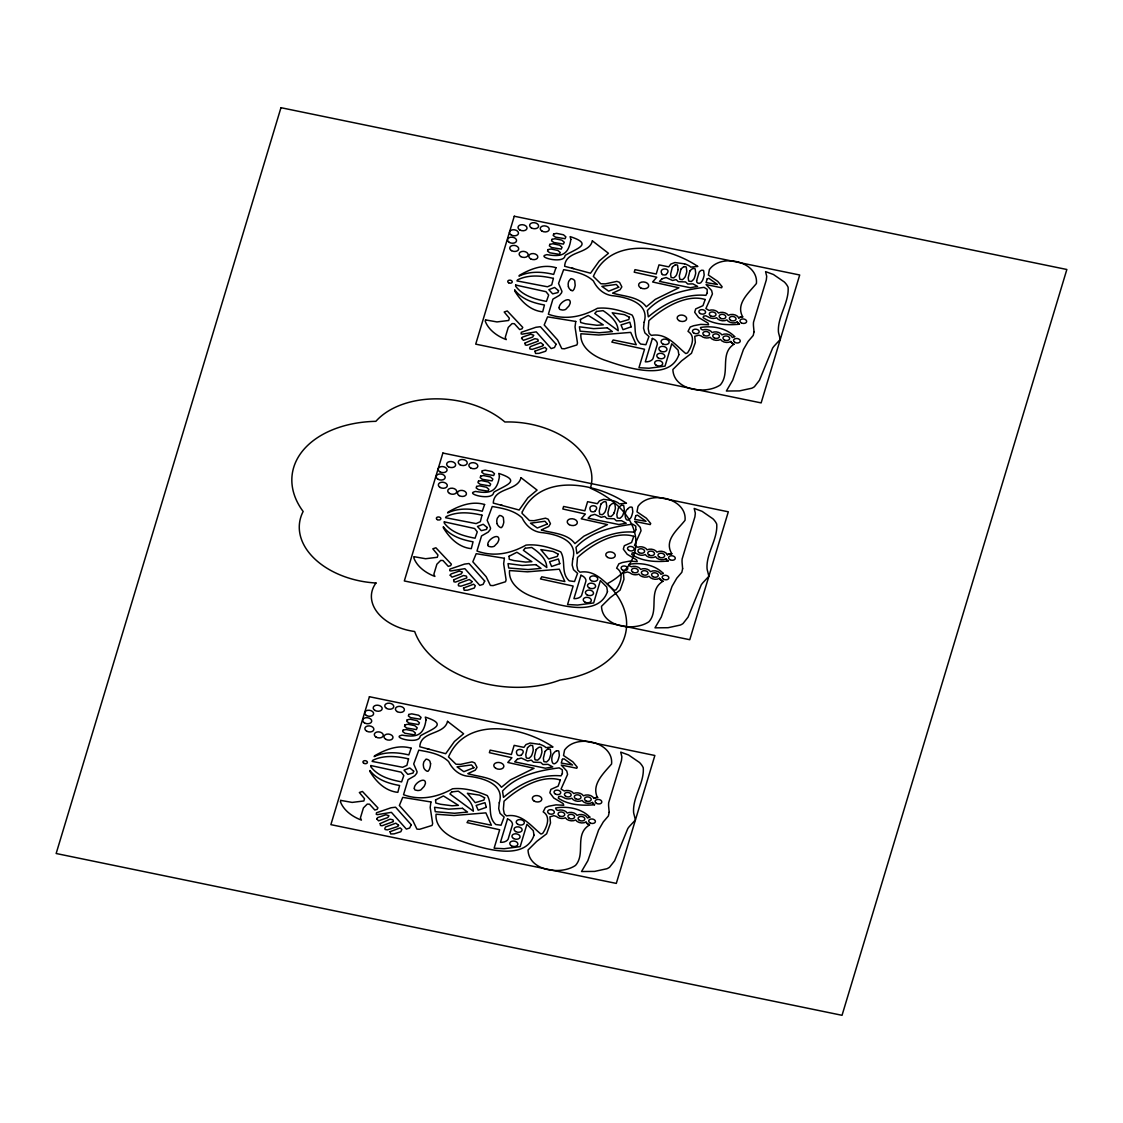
<?xml version="1.0" encoding="UTF-8"?>
<svg xmlns="http://www.w3.org/2000/svg" width="1123" height="1123" viewBox="0 0 1123 1123"><rect width="100%" height="100%" fill="white"/><g stroke="black" fill="none" stroke-linecap="round" stroke-linejoin="round"><path stroke-width="1.5" d="M678.095 269.576L677.59 265.365A2.4 1.6 7.5 0 0 677.029 264.916L675.428 264.888M527.459 747.693L525.775 754.586L526.21 757.772A3.495 2.316 7.5 0 0 526.617 758.081L528.947 758.376L530.758 756.72A6.064 4.029 7.5 0 1 531.081 756.27A3.341 2.218 7.5 0 0 531.432 755.877L531.965 754.698A66.046 43.937 7.5 0 0 533.257 750.08L532.751 745.869A2.4 1.6 7.5 0 0 532.19 745.419L530.589 745.391M600.917 504.016L599.233 510.909L599.668 514.095A3.495 2.316 7.5 0 0 600.075 514.39L602.405 514.699L604.216 513.043A6.064 4.029 7.5 0 1 604.525 512.593L604.581 512.551A3.341 2.218 7.5 0 0 604.89 512.2L605.409 511.021A66.046 43.937 7.5 0 0 606.715 506.389L606.195 502.178A2.4 1.6 7.5 0 0 605.648 501.728L604.048 501.7A14.052 9.349 7.5 0 0 601.058 504.073M672.312 267.204L670.613 274.096L671.049 277.283A3.495 2.316 7.5 0 0 671.456 277.578L673.786 277.886L675.597 276.23A6.064 4.029 7.5 0 1 675.92 275.781L675.976 275.739A3.341 2.218 7.5 0 0 676.271 275.388L676.804 274.209A66.046 43.937 7.5 0 0 678.095 269.576M536.162 749.49L534.464 756.383L534.913 759.569A3.495 2.316 7.5 0 0 535.32 759.864L537.65 760.173L539.447 758.516A6.064 4.029 7.5 0 1 539.77 758.067A3.341 2.218 7.5 0 0 540.121 757.674L540.654 756.495A66.046 43.937 7.5 0 0 541.946 751.863L541.44 747.651A2.4 1.6 7.5 0 0 540.879 747.202L539.293 747.174A14.052 9.349 7.5 0 0 536.289 749.546M609.621 505.799L607.922 512.692L608.371 515.878A3.495 2.316 7.5 0 0 608.764 516.187L611.109 516.482L612.905 514.825A6.064 4.029 7.5 0 1 613.228 514.376A3.341 2.218 7.5 0 0 613.579 513.997L614.113 512.804M681.001 268.987L679.303 275.879L679.752 279.066A3.495 2.316 7.5 0 0 680.159 279.374L682.489 279.669L684.3 278.013A6.064 4.029 7.5 0 1 684.609 277.563A3.341 2.218 7.5 0 0 684.96 277.17L685.493 275.991A66.046 43.937 7.5 0 0 686.785 271.373L686.279 267.162A2.4 1.6 7.5 0 0 685.718 266.713L684.132 266.684M545.062 751.315L543.378 758.207L543.813 761.408A3.495 2.316 7.5 0 0 544.22 761.703L546.55 761.998L548.361 760.341A6.064 4.029 7.5 0 1 548.67 759.892L548.726 759.864A3.341 2.218 7.5 0 0 549.035 759.513L549.568 758.32A66.046 43.937 7.5 0 0 550.86 753.701L550.34 749.49A2.4 1.6 7.5 0 0 549.793 749.041L548.192 749.013M618.52 507.638L616.836 514.531L617.271 517.717A3.495 2.316 7.5 0 0 617.678 518.012L620.008 518.321L621.819 516.664A6.064 4.029 7.5 0 1 622.128 516.215A3.341 2.218 7.5 0 0 622.493 515.822L623.012 514.643A66.046 43.937 7.5 0 0 624.318 510.01L623.798 505.813A2.4 1.6 7.5 0 0 623.251 505.364L621.651 505.322M689.901 270.825L688.217 277.718L688.652 280.904A3.495 2.316 7.5 0 0 689.059 281.199L691.389 281.508L693.2 279.852A6.064 4.029 7.5 0 1 693.509 279.402L693.565 279.36A3.341 2.218 7.5 0 0 693.874 279.009L694.407 277.83A66.046 43.937 7.5 0 0 695.699 273.198L695.193 269.001A2.4 1.6 7.5 0 0 694.632 268.551L693.158 268.467M627.673 508.958C623.363 511.807 624.907 524.694 630.298 518.405A6.064 4.029 7.5 0 1 630.607 517.956A3.341 2.218 7.5 0 0 630.972 517.577L631.505 516.383A66.046 43.937 7.5 0 0 632.796 511.765L632.291 507.554A2.4 1.6 7.5 0 0 631.73 507.105L630.129 507.077A8.661 5.755 7.5 0 0 627.757 508.986M663.005 581.251C647.409 590.614 659.468 609.971 648.982 621.707C634.355 631.744 602.195 627.238 601.493 606.322L610.182 597.689L620.093 590.108L623.967 579.286L623.377 573.151L627.392 571.972L629.891 572.8A6.331 4.211 7.5 0 0 638.875 574.092A6.331 4.211 7.5 0 0 649.122 576.267A6.331 4.211 7.5 0 0 659.468 578.289A6.303 4.197 7.5 0 0 662.556 581.068L663.005 581.251M589.561 824.928C573.951 834.305 586.009 853.648 575.523 865.398C560.896 875.421 528.736 870.929 528.035 849.999L536.724 841.38L546.634 833.799L550.509 822.977L549.919 816.842L553.934 815.663L556.432 816.477A6.331 4.211 7.5 0 0 565.431 817.783A6.331 4.211 7.5 0 0 575.664 819.944A6.331 4.211 7.5 0 0 586.009 821.966L586.36 822.626A6.373 4.239 7.5 0 0 589.547 824.942A6.303 4.197 7.5 0 1 586.164 822.303M594.909 511.091C601.76 504.901 585.855 503.048 590.923 511.372A3.299 2.19 7.5 0 0 594.979 511.33M666.192 274.377C673.267 267.597 656.899 266.642 662.317 274.559M521.353 754.881C528.554 748.185 512.242 747.034 517.478 755.063A3.299 2.19 7.5 0 0 521.521 755.021M594.278 798.214L593.913 798.425A6.331 4.211 7.5 0 0 583.455 795.828A6.331 4.211 7.5 0 0 573.628 793.526A6.331 4.211 7.5 0 0 564.251 790.943L561.037 789.076L567.592 774.393L566.778 771.024L561.261 765.072L576.759 768.258L577.264 767.191L572.898 761.857L563.521 755.526L564.546 750.122C576.267 733.235 613.79 742.05 611.572 764.019C602.686 774.196 591.554 784.738 597.366 797.428A6.289 4.183 7.5 0 0 594.657 798.032L594.278 798.214A6.373 4.239 7.5 0 1 597.871 797.428M556.671 750.754L558.271 750.796A2.4 1.6 7.5 0 1 558.833 751.231L559.352 755.442A66.046 43.937 7.5 0 1 558.033 760.074L557.513 761.254A3.341 2.218 7.5 0 1 557.219 761.605L557.176 761.647A6.064 4.029 7.5 0 0 556.854 762.096C551.126 768.357 550.256 755.484 554.215 752.635A8.661 5.755 7.5 0 1 556.629 750.711M739.425 324.224C727.339 325.361 713.316 324.701 703.138 317.627L703.602 316.125L705.834 315.788L708.431 317.023A6.331 4.211 7.5 0 0 716.671 317.739A6.331 4.211 7.5 0 0 726.918 319.901A6.331 4.211 7.5 0 0 737.264 321.922A6.261 4.169 7.5 0 0 739.411 324.224A6.401 4.253 7.5 0 1 737.25 321.922M668.031 561.037C655.958 562.174 641.935 561.514 631.758 554.439L632.207 552.937L634.453 552.6L637.036 553.85A6.331 4.211 7.5 0 0 645.29 554.551A6.331 4.211 7.5 0 0 655.537 556.713A6.331 4.211 7.5 0 0 665.869 558.735A6.261 4.169 7.5 0 0 668.031 561.037A6.401 4.253 7.5 0 1 665.869 558.735M594.586 804.728C582.5 805.865 568.477 805.191 558.299 798.13L558.763 796.614L560.995 796.277L563.592 797.527A6.331 4.211 7.5 0 0 571.832 798.228A6.331 4.211 7.5 0 0 582.079 800.404A6.331 4.211 7.5 0 0 592.425 802.426A6.261 4.169 7.5 0 0 594.572 804.728A6.401 4.253 7.5 0 1 592.411 802.426M742.71 316.925L742.205 316.939A6.289 4.183 7.5 0 0 738.752 317.921A6.331 4.211 7.5 0 0 728.294 315.324A6.331 4.211 7.5 0 0 718.467 313.022A6.331 4.211 7.5 0 0 709.09 310.439L705.876 308.572L712.431 293.903L711.617 290.52L706.1 284.582L721.598 287.769L722.103 286.688L717.737 281.368L708.36 275.023L709.385 269.618C721.106 252.745 758.629 261.561 756.411 283.515C748.311 293.356 735.579 303.926 742.71 316.925A6.401 4.253 7.5 0 0 738.78 317.865M571.916 268.13L573.727 268.551M500.535 504.943L502.346 505.364M427.077 748.62L428.888 749.041M684.483 263.849L674.937 262.529L670.81 264.087L668.746 266.867L658.99 264.86L656.225 274.012L634.986 269.646L634.214 272.187L656.787 277.227L652.603 281.985L678.91 287.797L655.299 299.364L646.301 306.804C638.734 296.458 623.911 296.528 612.653 293.145L620.107 289.678L621.861 286.87L619.559 282.392L616.892 281.368L605.381 283.88L600.847 283.754L593.351 276.426C611.319 234.96 667.876 246.176 697.832 266.446L690.715 267.106L689.803 266.249A14.023 9.335 7.5 0 0 688.217 265.323L687.739 265.084A13.813 9.181 7.5 0 0 684.511 263.779M539.644 744.338L530.098 743.033L525.971 744.577L523.908 747.371L514.152 745.363L511.386 754.516L490.147 750.136L489.375 752.677L511.948 757.73L507.764 762.475L534.071 768.286L510.46 779.867L501.462 787.293C493.895 776.948 479.072 777.018 467.814 773.635L475.254 770.167L477.022 767.374L474.72 762.882L472.053 761.871L460.542 764.37L456.008 764.244L448.512 756.916C466.48 715.449 523.037 726.665 552.993 746.949L545.876 747.609L544.964 746.753A14.023 9.335 7.5 0 0 543.378 745.826L542.9 745.588A13.813 9.181 7.5 0 0 539.672 744.268M733.937 344.256C719.352 353.52 730.596 372.948 720.362 384.894C705.735 394.931 673.575 390.425 672.874 369.509L681.577 360.876L691.473 353.296L695.348 342.473L694.758 336.339L698.773 335.159L701.271 335.988A6.331 4.211 7.5 0 0 710.269 337.279A6.331 4.211 7.5 0 0 720.517 339.455A6.331 4.211 7.5 0 0 730.848 341.476A6.303 4.197 7.5 0 0 733.937 344.256L733.501 344.059A6.373 4.239 7.5 0 1 730.848 341.476M662.556 581.068L662.121 580.872A6.373 4.239 7.5 0 1 659.454 578.289M571.074 290.253L571.902 290.689A1.614 1.081 7.5 0 0 572.8 290.759L574.064 289.187A46.562 30.981 7.5 0 0 575.187 285.326L574.723 280.75A5.39 3.594 7.5 0 0 572.73 279.08L571.41 278.686A1.418 0.955 7.5 0 0 570.765 278.743L568.757 281.283A25.113 16.705 7.5 0 0 568.14 284.316L568.378 286.772M671.821 553.765C663.623 540.261 677.492 529.944 685.03 520.328C687.248 498.373 649.726 489.558 638.004 506.445L636.98 511.835L646.357 518.18L650.708 523.5L650.217 524.581L634.706 521.395L640.236 527.333L641.051 530.716L634.495 545.385L637.71 547.252A6.331 4.211 7.5 0 1 647.087 549.835A6.331 4.211 7.5 0 1 656.913 552.137A6.331 4.211 7.5 0 1 667.371 554.748A6.373 4.239 7.5 0 1 671.821 553.751A6.289 4.183 7.5 0 0 667.371 554.734M496.998 523.585L496.745 521.128A25.113 16.705 7.5 0 1 497.377 518.096L499.384 515.555A1.418 0.955 7.5 0 1 500.016 515.499L501.349 515.892A5.39 3.594 7.5 0 1 503.357 517.563L503.806 522.139A46.562 30.981 7.5 0 1 502.669 525.999L501.574 527.543A1.614 1.081 7.5 0 1 500.507 527.529L499.693 527.066A8.689 5.783 7.5 0 1 497.082 523.585M618.647 507.694A14.052 9.349 7.5 0 1 621.566 505.252M609.747 505.855A14.052 9.349 7.5 0 1 612.653 503.427L614.337 503.525A2.4 1.6 7.5 0 1 614.899 503.974L615.418 508.186A66.046 43.937 7.5 0 1 614.099 512.804M690.041 270.882A14.052 9.349 7.5 0 1 692.947 268.439M666.374 274.517A3.299 2.19 7.5 0 1 662.359 274.517M571.046 290.281A8.689 5.783 7.5 0 1 568.463 286.772M672.438 267.26A14.052 9.349 7.5 0 1 675.344 264.817M681.128 269.043A14.052 9.349 7.5 0 1 684.047 266.614M545.202 751.371A14.052 9.349 7.5 0 1 548.108 748.943M527.599 747.75A14.052 9.349 7.5 0 1 530.505 745.321M414.317 788.346L414.626 789.525A2.007 1.334 7.5 0 0 415.271 790.045L417.574 790.522A6.612 4.394 7.5 0 0 418.458 790.494A5.685 3.776 7.5 0 0 420.872 789.89L424.059 786.521A37.213 24.762 7.5 0 0 425.449 783.307C425.799 776.007 413.769 783.25 414.317 788.346M487.775 544.655L488.084 545.834A2.007 1.334 7.5 0 0 488.73 546.368L491.018 546.845A6.612 4.394 7.5 0 0 491.916 546.817A5.685 3.776 7.5 0 0 494.317 546.199L497.517 542.844A37.213 24.762 7.5 0 0 498.907 539.616C499.202 532.344 487.256 539.545 487.775 544.655M559.156 307.842L559.465 309.022A2.007 1.334 7.5 0 0 560.11 309.541L562.412 310.032A6.612 4.394 7.5 0 0 563.297 310.004A5.685 3.776 7.5 0 0 565.711 309.387L568.898 306.032A37.213 24.762 7.5 0 0 570.287 302.803C570.652 295.517 558.594 302.747 559.156 307.842M696.611 280.722C696.078 283.866 700.822 284.217 701.678 281.592A6.064 4.029 7.5 0 1 702.001 281.143A3.341 2.218 7.5 0 0 702.352 280.764L702.886 279.571A66.046 43.937 7.5 0 0 704.177 274.953L703.672 270.741A2.4 1.6 7.5 0 0 703.11 270.292L701.51 270.264A8.661 5.755 7.5 0 0 699.152 272.173L696.611 280.722M430.572 763.724L430.348 765.83A46.562 30.981 7.5 0 1 429.211 769.676L428.045 771.248A1.614 1.081 7.5 0 1 427.063 771.206L426.235 770.757A8.689 5.783 7.5 0 1 423.624 767.262L423.301 764.805A25.113 16.705 7.5 0 1 423.918 761.773L425.926 759.246A1.418 0.955 7.5 0 1 426.572 759.176L427.891 759.583A5.39 3.594 7.5 0 1 429.898 761.254L430.572 763.724M609.185 812.322L608.385 815.972L603.332 821.854L598.587 830.009L587.848 860.723L581.517 871.532L594.6 871.406L606.855 868.753A16.915 11.244 7.5 0 0 609.592 867.195L614.618 860.78L627.799 828.563A41.046 27.303 7.5 0 1 629.498 826.331L635.393 819.987L634.298 815.382A33.929 22.572 7.5 0 1 633.583 812.238C632.642 796.867 644.462 782.801 643.254 767.767A24.79 16.494 7.5 0 0 639.464 762.461L628.585 754.993L620.71 752.101L621.875 756.832L621.454 760.524L608.694 802.622A47.489 31.584 7.5 0 0 608.638 806.398L609.185 812.322M682.63 568.645L681.843 572.281L676.79 578.177L672.045 586.332L661.293 617.032L654.976 627.841L668.045 627.715L680.313 625.062A16.915 11.244 7.5 0 0 683.051 623.518L688.076 617.103L701.243 584.872A41.046 27.303 7.5 0 1 702.956 582.655L708.852 576.31L707.757 571.691A33.929 22.572 7.5 0 1 707.041 568.561C706.086 553.19 717.92 539.124 716.713 524.076A24.79 16.494 7.5 0 0 712.908 518.784L702.029 511.302L694.168 508.424L695.334 513.141L694.912 516.833L682.152 558.945A47.489 31.584 7.5 0 0 682.096 562.707L682.63 568.645M754.024 331.832L753.224 335.468L748.171 341.364L743.426 349.52L732.687 380.22L726.356 391.029L739.439 390.902L751.694 388.249A16.915 11.244 7.5 0 0 754.431 386.705L759.457 380.29L772.638 348.06A41.046 27.303 7.5 0 1 774.337 345.842L780.232 339.483L779.137 334.879A33.929 22.572 7.5 0 1 778.421 331.748C777.481 316.377 789.301 302.312 788.093 287.263A24.79 16.494 7.5 0 0 784.303 281.971L773.424 274.489L765.549 271.612L766.714 276.328L766.293 280.02L753.533 322.119A47.489 31.584 7.5 0 0 753.477 325.895L754.024 331.832M370.857 765.549L370.801 766.742C378.254 776.512 390.144 779.685 401.599 781.903L403.817 775.544L401.178 772.189L370.857 765.549M444.315 521.858L444.259 523.051C451.699 532.821 463.602 536.008 475.057 538.212L477.275 531.853L474.636 528.512L444.315 521.858M515.696 285.045L515.639 286.239C523.093 296.009 534.983 299.195 546.438 301.399L548.67 295.04L546.017 291.699L515.696 285.045M411.243 824.759L409.642 828.03L406.344 829.069L391.408 812.35L377.328 814.652L376.275 814.357L376.472 812.785L391.057 807.774L395.577 807.212L411.243 824.759M484.701 581.068L483.101 584.353L479.788 585.392L464.866 568.659L450.786 570.961L449.719 570.666L449.93 569.108L464.515 564.097L469.035 563.521L484.701 581.068M556.082 344.256L554.481 347.54L551.182 348.579L536.247 331.847L522.167 334.149L521.114 333.854L521.311 332.296L535.896 327.284L540.416 326.709L556.082 344.256M560.335 780.008L558.131 786.17L550.874 789.385L549.849 792.782L553.765 797.99L563.086 803.521L563.774 805.261L555.969 804.854L548.852 806.202L545.413 807.493L543.181 811.873C551.168 816.688 546.747 827.483 542.676 833.406L540.935 834.052C530.856 825.84 521.788 813.206 506.501 815.874L504.311 813.838L503.385 809.206L504.03 801.176C517.942 788.528 541.721 774.07 560.335 780.008M633.793 536.331L631.589 542.493L624.332 545.708L623.307 549.105L627.224 554.313L636.53 559.83L637.232 561.584L629.427 561.177L622.31 562.525L618.871 563.816L616.639 568.182C624.613 572.997 620.205 583.792 616.134 589.715L614.393 590.375C604.314 582.163 595.232 569.529 579.959 572.197L577.769 570.161L576.843 565.529L577.489 557.499C591.4 544.837 615.179 530.393 633.793 536.331M705.174 299.518L702.97 305.681L695.713 308.895L694.688 312.278L698.604 317.5L707.925 323.017L708.613 324.772L700.808 324.365L693.691 325.712L690.252 327.004L688.02 331.369C696.007 336.184 691.586 346.979 687.515 352.903L685.774 353.563C675.695 345.351 666.627 332.717 651.34 335.384L649.15 333.349L648.224 328.716L648.869 320.687C662.781 308.025 686.56 293.58 705.174 299.518M499.272 802.805L498.71 808.7L500.044 813.389L504.129 817.025L501.055 825.208L495.776 824.521C487.087 816.618 492.702 804.63 487.312 795.603C476.868 791.111 464.206 787.56 452.583 788.781C437.31 797.344 420.325 800.839 403.536 794.719L408.084 779.629L414.724 775.782L416.675 773.382L417.124 771.866L413.713 763.949L418.795 750.164C429.267 752.017 440.595 753.912 448.596 761.52C452.218 768.988 458.633 774.912 467.056 776.133C481.29 777.481 505.35 783.321 499.272 802.805M572.73 559.128L572.169 565.023L573.502 569.698L577.587 573.348L574.513 581.532L569.221 580.844C560.545 572.941 566.146 560.953 560.77 551.912C550.326 547.42 537.664 543.869 526.027 545.104C510.768 553.667 493.783 557.162 476.98 551.028L481.542 535.938L488.182 532.105L490.133 529.691L490.583 528.189L487.171 520.272L492.239 506.487C502.725 508.326 514.053 510.235 522.055 517.829C525.676 525.297 532.091 531.221 540.514 532.456C554.748 533.804 578.794 539.63 572.73 559.128M644.111 322.315L643.549 328.211L644.883 332.885L648.968 336.535L645.893 344.719L640.615 344.031C631.926 336.128 637.541 324.126 632.165 315.1C621.707 310.608 609.045 307.056 597.422 308.292C582.149 316.854 565.164 320.35 548.375 314.215L552.923 299.125L559.563 295.279L561.514 292.878L561.963 291.376L558.552 283.459L563.634 269.674C574.106 271.513 585.434 273.422 593.435 281.017C597.057 288.485 603.472 294.408 611.895 295.644C626.129 296.991 650.189 302.817 644.111 322.315M380.192 823.58L380.458 825.433L382.031 825.77L393.317 821.643L393.317 820.829L392.924 819.79L390.06 819.186L380.192 823.58M453.65 579.889L453.903 581.756L455.489 582.079L466.775 577.966L466.761 577.152L466.382 576.099L463.504 575.509L453.65 579.889M525.031 343.077L525.297 344.943L526.869 345.266L538.156 341.153L538.156 340.325L537.763 339.286L534.899 338.697L525.031 343.077M369.958 770.575L369.86 771.417C376.065 781.678 385.287 791.083 397.837 792.347L399.606 785.496C388.46 783.489 377.174 779.895 369.958 770.575M443.403 526.884L443.318 527.74C449.523 538.001 458.731 547.392 471.295 548.656L473.064 541.805C461.918 539.812 450.632 536.218 443.403 526.884M514.797 290.071L514.699 290.927C520.904 301.189 530.126 310.58 542.69 311.843L544.444 304.993C533.299 302.999 522.013 299.406 514.797 290.071M534.015 835.203C524.581 863.025 479.423 847.402 460.921 841.001C449.032 837.211 434.769 827.735 436.061 814.231L453.973 815.523L485.866 812.87L491.397 825.223L468.333 820.478L467.014 822.612L499.693 829.743L494.12 848.202L504.157 848.735L520.188 846.616L526.926 824.268L533.257 830.641L534.015 835.203M607.473 591.526C598.04 619.335 552.881 603.711 534.38 597.31C522.49 593.534 508.228 584.044 509.519 570.554L527.431 571.832L559.324 569.193L564.855 581.546L541.791 576.801L540.472 578.935L573.137 586.052L567.578 604.525L577.601 605.058L593.646 602.939L600.384 580.577L606.715 586.964L607.473 591.526M678.854 354.714C669.42 382.522 624.262 366.898 605.76 360.497C593.87 356.721 579.608 347.232 580.9 333.742L598.812 335.019L630.705 332.38L636.236 344.733L613.172 339.988L611.853 342.122L644.532 349.239L638.959 367.712L648.996 368.246L665.027 366.126L671.765 343.764L678.095 350.151L678.854 354.714M390.06 831.708L390.734 833.968L394.117 833.856L400.827 831.722L401.852 829.434L400.181 827.89L390.06 831.708M463.518 588.031L464.192 590.277L467.575 590.179L474.271 588.045L475.31 585.757L473.639 584.213L463.518 588.031M534.899 351.218L535.573 353.464L538.956 353.366L545.666 351.232L546.69 348.944L545.02 347.4L534.899 351.218M425.996 719.927C423.68 736.435 415.454 737.39 402.006 735.116A11.16 7.426 7.5 0 0 400.841 735.481C392.166 737.741 419.132 744.788 420.184 736.267A7.847 5.222 7.5 0 1 420.886 735.523C433.197 728.406 448.203 724.546 425.28 717.092L425.996 719.927M499.454 476.236C497.138 492.758 488.912 493.699 475.464 491.439A11.16 7.426 7.5 0 0 474.299 491.804C465.624 494.064 492.59 501.097 493.643 492.59A7.847 5.222 7.5 0 1 494.345 491.846C506.655 484.729 521.648 480.855 498.738 473.415L499.454 476.236M570.835 239.424C568.519 255.946 560.293 256.886 546.845 254.626A11.16 7.426 7.5 0 0 545.68 254.991C537.005 257.251 563.971 264.284 565.023 255.777A7.847 5.222 7.5 0 1 565.725 255.033C578.036 247.916 593.042 244.042 570.119 236.602L570.835 239.424M430.923 801.962L430.193 807.423L432.65 823.552L432.074 825.433L419.637 829.293L416.942 829.139L412.745 820.422L399.367 805.486L402.736 797.358L430.923 801.962M504.381 558.271L503.651 563.732L506.094 579.875L505.532 581.756L493.095 585.602L490.386 585.448L486.189 576.731L472.825 561.795L476.194 553.681L504.381 558.271M575.762 321.459L575.032 326.919L577.489 343.062L576.913 344.943L564.476 348.79L561.781 348.635L557.584 339.918L544.206 324.982L547.575 316.854L575.762 321.459M398.553 825.251L397.935 826.43L387.449 829.869L385.133 829.518L384.796 828.535L385.568 826.977L395.858 823.187L398.553 825.251M472.011 581.574L471.393 582.739L460.893 586.192L458.591 585.827L458.254 584.844L459.012 583.3L469.316 579.51L472.011 581.574M543.392 344.761L542.774 345.926L532.288 349.379L529.972 349.014L529.635 348.032L530.407 346.6L540.696 342.697L543.392 344.761M340.704 800.39L340.423 801.766C343.764 810.595 352.734 816.87 361.424 820.113L360.413 817.895L363.417 807.914L367.221 804.11L369.523 804.194L374.829 810.048L377.174 809.332L377.918 807.872L362.434 791.462L359.346 792.501L364.526 798.706L363.838 800.966L352.131 802.412L340.704 800.39M414.162 556.713L413.882 558.075C417.223 566.918 426.193 573.193 434.882 576.422L433.871 574.218L436.875 564.223L440.679 560.419L442.981 560.517L448.274 566.357L450.632 565.641L451.376 564.195L435.892 547.785L432.804 548.81L437.97 555.029L437.296 557.289L425.589 558.735L414.162 556.713M485.543 319.901L485.262 321.262C488.603 330.106 497.573 336.381 506.262 339.609L505.252 337.405L508.256 327.411L512.06 323.606L514.362 323.705L519.668 329.544L522.013 328.828L522.756 327.383L507.273 310.973L504.185 311.997L509.365 318.216L508.677 320.476L496.97 321.922L485.543 319.901M408.547 758.881L406.891 765.353L402.652 767.29L372.106 761.394L372.738 760.327C384.108 754.824 396.644 756.172 408.547 758.881M481.992 515.19L480.349 521.676L476.11 523.599L445.564 517.717L446.196 516.636C457.566 511.147 470.102 512.481 481.992 515.19M553.386 278.378L551.73 284.863L547.491 286.786L516.945 280.904L517.577 279.824C528.947 274.335 541.483 275.668 553.386 278.378M522.363 511.751L521.956 513.239L529.466 520.567L534.001 520.693L545.511 518.18L548.164 519.205L550.481 523.683L548.712 526.49L541.272 529.958C552.53 533.341 567.354 533.271 574.92 543.616L583.904 536.176L607.515 524.609L581.223 518.798L585.392 514.039L562.834 509L563.592 506.459L584.844 510.825L587.596 501.672L597.366 503.68L599.415 500.9L603.542 499.342L613.102 500.661A13.813 9.181 7.5 0 1 616.359 501.897L616.836 502.135A14.023 9.335 7.5 0 1 618.422 503.062L619.32 503.918L626.452 503.258C596.678 483.241 541.819 471.997 522.363 511.751M447.53 721.345C444.385 735.13 420.507 730.75 419.805 746.767L445.691 753.701L454.436 741.475L463.617 733.768L447.53 721.345M520.974 477.654C517.829 491.439 493.966 487.073 493.264 503.09L519.149 510.024L527.894 497.784L537.075 490.091L520.974 477.654M592.368 240.841C589.224 254.626 565.346 250.261 564.658 266.277L590.53 273.212L599.275 260.971L608.455 253.279L592.368 240.841M280.961 107.696L56.15 853.508L842.039 1015.304L1066.85 269.492L280.961 107.696M369.425 696.723L330.878 824.647L616.302 883.408L654.863 755.484L369.425 696.723M442.883 453.046L404.322 580.956L689.761 639.717L728.308 511.807L442.883 453.046M514.264 216.234L475.717 344.143L761.141 402.904L799.702 274.995L514.264 216.234M403.171 730.104L402.722 731.62L404.968 733.277L414.555 734.849L415.412 733.024L412.997 730.933L406.105 729.515L403.171 730.104M476.629 486.427L476.18 487.929L478.426 489.6L488.014 491.172L488.87 489.347L486.441 487.242L479.563 485.824L476.629 486.427M548.01 249.615L547.561 251.117L549.807 252.787L559.394 254.359L560.251 252.535L557.836 250.429L550.944 249.011L548.01 249.615M404.996 724.854L404.533 726.356L406.779 728.027L416.366 729.599L417.223 727.774L414.808 725.669L407.916 724.251L404.996 724.854M478.454 481.163L477.991 482.679L480.237 484.336L489.825 485.908L490.681 484.083L488.266 481.992L481.374 480.574L478.454 481.163M549.835 244.351L549.372 245.867L551.618 247.523L561.205 249.095L562.062 247.271L559.647 245.179L552.755 243.761L549.835 244.351M376.738 818.849L378.577 820.843L387.814 817.572L388.951 815.761L385.905 814.736L377.581 817.642L376.738 818.849M450.197 575.173L452.036 577.152L461.272 573.881L462.395 572.07L459.363 571.046L451.039 573.965L450.197 575.173M521.577 338.36L523.416 340.339L532.653 337.068L533.79 335.258L530.758 334.233L522.42 337.153L521.577 338.36M407.2 719.829L406.751 721.331L408.983 723.001L418.57 724.574L419.426 722.749L417.012 720.643L410.134 719.225L407.2 719.829M408.828 714.453L408.365 715.969L410.611 717.625L420.199 719.197L421.055 717.372L418.64 715.267L411.748 713.849L408.828 714.453M480.658 476.138L480.209 477.654L482.441 479.324L492.028 480.897L492.885 479.058L490.47 476.966L483.578 475.548L480.658 476.138M482.272 470.776L481.823 472.278L484.069 473.948L493.657 475.52L494.513 473.695L492.085 471.59L485.206 470.172L482.272 470.776M552.039 239.325L551.59 240.841L553.836 242.498L563.423 244.084L564.265 242.245L561.851 240.154L554.973 238.736L552.039 239.325M553.667 233.963L553.204 235.465L555.45 237.135L565.037 238.708L565.894 236.883L563.479 234.777L556.587 233.359L553.667 233.963M413.685 771.164L413.11 773.045L407.831 774.365L404.013 770.167L409.769 767.95L413.685 771.164M487.143 527.473L486.568 529.368L481.29 530.674L477.472 526.49L483.227 524.273L487.143 527.473M558.524 290.66L557.949 292.556L552.67 293.861L548.852 289.678L554.608 287.446L558.524 290.66M435.542 799.969L435.836 803.029L440.525 804.265L452.12 805.781L458.423 805.345L443.445 795.94L435.542 799.969M509 556.292L509.295 559.338L513.983 560.574L525.564 562.09L531.881 561.668L516.903 552.263L509 556.292M580.38 319.479L580.675 322.526L585.364 323.761L596.959 325.277L603.262 324.856L588.284 315.451L580.38 319.479M484.617 797.779L483.943 800.053L475.226 802.664L467.379 793.273L479.619 795.154L484.617 797.779M558.075 554.102L557.401 556.362L548.684 558.987L540.837 549.596L553.077 551.477L558.075 554.102M629.456 317.29L628.782 319.55L620.064 322.161L612.217 312.784L624.458 314.651L629.456 317.29M507.526 818.92L500.465 842.32A8.422 5.601 7.5 0 0 508.115 839.218L512.509 824.633A8.422 5.601 7.5 0 0 507.526 818.92M580.97 575.243L573.923 598.643A8.422 5.601 7.5 0 0 581.56 595.541L585.967 580.942A8.422 5.601 7.5 0 0 580.97 575.243M652.365 338.43L645.304 361.831A8.422 5.601 7.5 0 0 652.954 358.728L657.348 344.129A8.422 5.601 7.5 0 0 652.365 338.43M562.384 759.288L561.247 763.064L572.562 765.002L564.055 758.839L562.384 759.288M635.843 515.611L634.706 519.388L646.02 521.311L637.499 515.148L635.843 515.611M707.223 278.799L706.086 282.575L717.4 284.498L708.894 278.336L707.223 278.799M555.997 267.695L553.653 274.433C542.142 271.668 530 270.924 518.994 276.118L519.402 275.332C530.379 269.015 543.223 263.877 555.997 267.695M484.603 504.508L482.272 511.246C470.762 508.48 458.605 507.736 447.614 512.93L448.021 512.144C458.998 505.827 471.842 500.69 484.603 504.508M411.144 748.199L408.814 754.923C397.303 752.171 385.161 751.413 374.156 756.607L374.563 755.821C385.54 749.504 398.384 744.367 411.144 748.199M707.209 293.019L705.89 295.349C684.539 293.468 664.184 303.294 648.308 316.883L647.367 310.538C661.924 294.773 683.626 290.057 704.037 287.362L707.167 289.313L707.209 293.019M635.829 529.831L634.509 532.176C613.158 530.281 592.804 540.107 576.927 553.695L575.987 547.35C590.53 531.586 612.246 526.869 632.656 524.174L635.786 526.125L635.829 529.831M562.37 773.522L561.051 775.853C539.7 773.958 519.345 783.784 503.469 797.372L502.528 791.041C517.085 775.263 538.787 770.546 559.198 767.851L562.328 769.802L562.37 773.522M596.58 311.436L594.755 313.457L618.183 330.724C617.931 321.782 610 315.268 603.107 310.664L596.58 311.436M525.185 548.249L523.374 550.27L546.803 567.536C546.536 558.594 538.619 552.081 531.726 547.477L525.185 548.249M451.741 791.926L449.916 793.947L473.344 811.213C473.092 802.271 465.161 795.758 458.268 791.154L451.741 791.926M662.121 278.729L659.496 281.396L690.21 287.713L697.608 286.435L692.891 283.866L687.809 284.021L685.549 281.943L678.306 281.662L676.116 279.627L672.565 280.483L666.136 277.549L662.121 278.729M590.74 515.541L588.101 518.208L618.829 524.525L626.227 523.248L621.51 520.679L616.429 520.833L614.155 518.756L606.925 518.475L604.736 516.44L601.184 517.296L594.755 514.362L590.74 515.541M517.282 759.232L514.657 761.885L545.371 768.216L552.769 766.939L548.052 764.356L542.971 764.51L540.71 762.447L533.467 762.152L531.277 760.117L527.726 760.973L521.297 758.053L517.282 759.232M618.703 287.221L608.68 291.18L601.886 286.365L616.345 284.442L618.703 287.221M547.322 524.034L537.299 528.007L530.505 523.178L544.964 521.254L547.322 524.034M473.864 767.725L463.841 771.683L457.047 766.869L471.506 764.931L473.864 767.725M631.154 326.849L623.012 329.671L620.977 324.926L629.821 322.175L631.154 326.849M559.773 563.662L551.618 566.483L549.596 561.739L558.44 558.987L559.773 563.662M486.315 807.353L478.173 810.174L476.138 805.416L484.982 802.664L486.315 807.353M734.667 336.619L732.35 337.476A6.331 4.211 7.5 0 0 721.892 334.879A6.331 4.211 7.5 0 0 712.066 332.576A6.331 4.211 7.5 0 0 702.83 329.937L701.173 329.25L700.471 327.495C712.024 325.417 726.356 327.944 734.667 336.619M663.286 573.432L660.97 574.288A6.331 4.211 7.5 0 0 650.512 571.691A6.331 4.211 7.5 0 0 640.672 569.389A6.331 4.211 7.5 0 0 631.435 566.75L629.778 566.062L629.091 564.308C640.643 562.23 654.962 564.757 663.286 573.432M589.828 817.109L587.511 817.979A6.331 4.211 7.5 0 0 577.054 815.368A6.331 4.211 7.5 0 0 567.227 813.066A6.331 4.211 7.5 0 0 557.991 810.441L556.32 809.739L555.632 807.999C567.185 805.921 581.517 808.434 589.828 817.109M607.304 327.832L593.618 328.646L579.398 326.793L580.1 331.187L599.359 332.759L612.386 331.58L607.304 327.832M535.91 564.644L522.223 565.473L508.017 563.606L508.705 567.999L527.964 569.572L540.991 568.392L535.91 564.644M462.465 808.321L448.765 809.15L434.559 807.283L435.261 811.69L454.52 813.263L467.547 812.069L462.465 808.321M375.994 583.005A47.98 31.921 7.5 0 0 414.668 631.505A95.652 63.632 7.5 0 0 560.026 680.033A95.483 63.52 7.5 0 0 607.108 583.806A86.766 57.722 7.5 0 0 590.431 488.224A75.859 50.465 7.5 0 0 504.887 421.995A79.522 52.907 7.5 0 0 375.868 421.322A97.926 65.148 7.5 0 0 303.154 511.484A75.185 50.016 7.5 0 0 375.994 583.005M569.221 524.652A5.082 3.383 7.5 0 0 577.306 522.953A5.082 3.383 7.5 0 0 570.316 518.882A5.082 3.383 7.5 0 0 569.221 524.652M607.655 557.429A4.787 3.187 7.5 0 0 615.25 555.829A4.787 3.187 7.5 0 0 608.68 551.997A4.787 3.187 7.5 0 0 607.655 557.429M632.825 572.211A3.383 2.246 7.5 0 0 638.173 571.074A3.383 2.246 7.5 0 0 633.54 568.378A3.383 2.246 7.5 0 0 632.825 572.211M649.094 555.029A3.383 2.246 7.5 0 0 654.456 553.906A3.383 2.246 7.5 0 0 649.81 551.196A3.383 2.246 7.5 0 0 649.094 555.029M591.274 580.647A4.085 2.723 7.5 0 0 597.759 579.271A4.085 2.723 7.5 0 0 592.144 576.015A4.085 2.723 7.5 0 0 591.274 580.647M589.098 587.891A4.085 2.723 7.5 0 0 595.583 586.515A4.085 2.723 7.5 0 0 589.968 583.258A4.085 2.723 7.5 0 0 589.098 587.891M586.992 594.839A4.085 2.723 7.5 0 0 593.491 593.463A4.085 2.723 7.5 0 0 587.876 590.207A4.085 2.723 7.5 0 0 586.992 594.839M584.816 602.068A4.085 2.723 7.5 0 0 591.302 600.707A4.085 2.723 7.5 0 0 585.687 597.45A4.085 2.723 7.5 0 0 584.816 602.068M437.268 519.598A2.26 1.502 7.5 0 0 440.862 518.84A2.26 1.502 7.5 0 0 437.745 517.029A2.26 1.502 7.5 0 0 437.268 519.598M460.009 464.74A4.534 3.018 7.5 0 0 467.21 463.223A4.534 3.018 7.5 0 0 460.977 459.602A4.534 3.018 7.5 0 0 460.009 464.74M448.428 466.761A4.534 3.018 7.5 0 0 455.615 465.245A4.534 3.018 7.5 0 0 449.382 461.623A4.534 3.018 7.5 0 0 448.428 466.761M439.879 471.8A4.534 3.018 7.5 0 0 447.066 470.284A4.534 3.018 7.5 0 0 440.848 466.677A4.534 3.018 7.5 0 0 439.879 471.8M437.956 479.226A4.534 3.018 7.5 0 0 445.157 477.71A4.534 3.018 7.5 0 0 438.925 474.088A4.534 3.018 7.5 0 0 437.956 479.226M440.104 487.452A4.534 3.018 7.5 0 0 447.291 485.936A4.534 3.018 7.5 0 0 441.072 482.329A4.534 3.018 7.5 0 0 440.104 487.452M449.523 493.432A4.534 3.018 7.5 0 0 456.724 491.916A4.534 3.018 7.5 0 0 450.491 488.294A4.534 3.018 7.5 0 0 449.523 493.432M459.237 495.636A4.534 3.018 7.5 0 0 466.424 494.12A4.534 3.018 7.5 0 0 460.205 490.498A4.534 3.018 7.5 0 0 459.237 495.636M470.635 467.926A4.534 3.018 7.5 0 0 477.822 466.41A4.534 3.018 7.5 0 0 471.604 462.788A4.534 3.018 7.5 0 0 470.635 467.926M669.898 559.647A3.383 2.246 7.5 0 0 675.26 558.524A3.383 2.246 7.5 0 0 670.613 555.829A3.383 2.246 7.5 0 0 669.898 559.647M659.299 557.134A3.383 2.246 7.5 0 0 664.662 555.997A3.383 2.246 7.5 0 0 660.015 553.302A3.383 2.246 7.5 0 0 659.299 557.134M639.226 552.656A3.383 2.246 7.5 0 0 644.588 551.533A3.383 2.246 7.5 0 0 639.942 548.838A3.383 2.246 7.5 0 0 639.226 552.656M628.824 550.34A3.383 2.246 7.5 0 0 634.186 549.217A3.383 2.246 7.5 0 0 629.54 546.522A3.383 2.246 7.5 0 0 628.824 550.34M622.423 569.894A3.383 2.246 7.5 0 0 627.785 568.771A3.383 2.246 7.5 0 0 623.139 566.076A3.383 2.246 7.5 0 0 622.423 569.894M642.679 574.583A3.383 2.246 7.5 0 0 648.041 573.446A3.383 2.246 7.5 0 0 643.409 570.751A3.383 2.246 7.5 0 0 642.679 574.583M652.884 576.675A3.383 2.246 7.5 0 0 658.246 575.552A3.383 2.246 7.5 0 0 653.614 572.856A3.383 2.246 7.5 0 0 652.884 576.675M663.482 579.201A3.383 2.246 7.5 0 0 668.845 578.078A3.383 2.246 7.5 0 0 664.212 575.369A3.383 2.246 7.5 0 0 663.482 579.201M640.615 287.839A5.082 3.383 7.5 0 0 648.687 286.14A5.082 3.383 7.5 0 0 641.696 282.07A5.082 3.383 7.5 0 0 640.615 287.839M679.036 320.617A4.787 3.187 7.5 0 0 686.644 319.016A4.787 3.187 7.5 0 0 680.061 315.184A4.787 3.187 7.5 0 0 679.036 320.617M704.205 335.398A3.383 2.246 7.5 0 0 709.568 334.261A3.383 2.246 7.5 0 0 704.921 331.566A3.383 2.246 7.5 0 0 704.205 335.398M720.475 318.216A3.383 2.246 7.5 0 0 725.837 317.079A3.383 2.246 7.5 0 0 721.205 314.384A3.383 2.246 7.5 0 0 720.475 318.216M662.654 343.835A4.085 2.723 7.5 0 0 669.154 342.459A4.085 2.723 7.5 0 0 663.539 339.202A4.085 2.723 7.5 0 0 662.654 343.835M660.478 351.078A4.085 2.723 7.5 0 0 666.964 349.702A4.085 2.723 7.5 0 0 661.349 346.446A4.085 2.723 7.5 0 0 660.478 351.078M658.387 358.026A4.085 2.723 7.5 0 0 664.872 356.651A4.085 2.723 7.5 0 0 659.257 353.394A4.085 2.723 7.5 0 0 658.387 358.026M656.197 365.256A4.085 2.723 7.5 0 0 662.682 363.894A4.085 2.723 7.5 0 0 657.067 360.637A4.085 2.723 7.5 0 0 656.197 365.256M508.649 282.785A2.26 1.502 7.5 0 0 512.242 282.027A2.26 1.502 7.5 0 0 509.126 280.217A2.26 1.502 7.5 0 0 508.649 282.785M531.39 227.913A4.534 3.018 7.5 0 0 538.591 226.397A4.534 3.018 7.5 0 0 532.358 222.789A4.534 3.018 7.5 0 0 531.39 227.913M519.809 229.948A4.534 3.018 7.5 0 0 526.996 228.432A4.534 3.018 7.5 0 0 520.777 224.811A4.534 3.018 7.5 0 0 519.809 229.948M511.26 234.988A4.534 3.018 7.5 0 0 518.461 233.472A4.534 3.018 7.5 0 0 512.228 229.864A4.534 3.018 7.5 0 0 511.26 234.988M509.337 242.414A4.534 3.018 7.5 0 0 516.538 240.898A4.534 3.018 7.5 0 0 510.305 237.276A4.534 3.018 7.5 0 0 509.337 242.414M511.484 250.64A4.534 3.018 7.5 0 0 518.686 249.124A4.534 3.018 7.5 0 0 512.453 245.516A4.534 3.018 7.5 0 0 511.484 250.64M520.918 256.62A4.534 3.018 7.5 0 0 528.105 255.103A4.534 3.018 7.5 0 0 521.886 251.482A4.534 3.018 7.5 0 0 520.918 256.62M530.618 258.823A4.534 3.018 7.5 0 0 537.805 257.307A4.534 3.018 7.5 0 0 531.586 253.686A4.534 3.018 7.5 0 0 530.618 258.823M542.016 231.113A4.534 3.018 7.5 0 0 549.217 229.597A4.534 3.018 7.5 0 0 542.985 225.976A4.534 3.018 7.5 0 0 542.016 231.113M741.278 322.834A3.383 2.246 7.5 0 0 746.641 321.711A3.383 2.246 7.5 0 0 742.008 319.016A3.383 2.246 7.5 0 0 741.278 322.834M730.68 320.322A3.383 2.246 7.5 0 0 736.042 319.185A3.383 2.246 7.5 0 0 731.41 316.489A3.383 2.246 7.5 0 0 730.68 320.322M710.606 315.844A3.383 2.246 7.5 0 0 715.969 314.721A3.383 2.246 7.5 0 0 711.336 312.026A3.383 2.246 7.5 0 0 710.606 315.844M700.205 313.528A3.383 2.246 7.5 0 0 705.567 312.405A3.383 2.246 7.5 0 0 700.934 309.709A3.383 2.246 7.5 0 0 700.205 313.528M693.803 333.082A3.383 2.246 7.5 0 0 699.166 331.959A3.383 2.246 7.5 0 0 694.519 329.264A3.383 2.246 7.5 0 0 693.803 333.082M714.074 337.77A3.383 2.246 7.5 0 0 719.436 336.633A3.383 2.246 7.5 0 0 714.789 333.938A3.383 2.246 7.5 0 0 714.074 337.77M724.279 339.862A3.383 2.246 7.5 0 0 729.641 338.739A3.383 2.246 7.5 0 0 724.995 336.044A3.383 2.246 7.5 0 0 724.279 339.862M734.877 342.389A3.383 2.246 7.5 0 0 740.239 341.252A3.383 2.246 7.5 0 0 735.593 338.556A3.383 2.246 7.5 0 0 734.877 342.389M495.776 768.329A5.082 3.383 7.5 0 0 503.848 766.63A5.082 3.383 7.5 0 0 496.857 762.573A5.082 3.383 7.5 0 0 495.776 768.329M534.197 801.106A4.787 3.187 7.5 0 0 541.805 799.506A4.787 3.187 7.5 0 0 535.222 795.688A4.787 3.187 7.5 0 0 534.197 801.106M559.366 815.888A3.383 2.246 7.5 0 0 564.729 814.765A3.383 2.246 7.5 0 0 560.082 812.069A3.383 2.246 7.5 0 0 559.366 815.888M575.636 798.706A3.383 2.246 7.5 0 0 580.998 797.583A3.383 2.246 7.5 0 0 576.366 794.887A3.383 2.246 7.5 0 0 575.636 798.706M517.815 824.324A4.085 2.723 7.5 0 0 524.315 822.962A4.085 2.723 7.5 0 0 518.686 819.692A4.085 2.723 7.5 0 0 517.815 824.324M515.639 831.567A4.085 2.723 7.5 0 0 522.125 830.206A4.085 2.723 7.5 0 0 516.51 826.935A4.085 2.723 7.5 0 0 515.639 831.567M513.548 838.516A4.085 2.723 7.5 0 0 520.033 837.154A4.085 2.723 7.5 0 0 514.418 833.884A4.085 2.723 7.5 0 0 513.548 838.516M511.358 845.759A4.085 2.723 7.5 0 0 517.843 844.398A4.085 2.723 7.5 0 0 512.228 841.127A4.085 2.723 7.5 0 0 511.358 845.759M363.81 763.275A2.26 1.502 7.5 0 0 367.403 762.517A2.26 1.502 7.5 0 0 364.287 760.72A2.26 1.502 7.5 0 0 363.81 763.275M386.551 708.416A4.534 3.018 7.5 0 0 393.752 706.9A4.534 3.018 7.5 0 0 387.519 703.279A4.534 3.018 7.5 0 0 386.551 708.416M374.97 710.438A4.534 3.018 7.5 0 0 382.157 708.922A4.534 3.018 7.5 0 0 375.938 705.3A4.534 3.018 7.5 0 0 374.97 710.438M366.421 715.491A4.534 3.018 7.5 0 0 373.608 713.975A4.534 3.018 7.5 0 0 367.389 710.354A4.534 3.018 7.5 0 0 366.421 715.491M364.498 722.917A4.534 3.018 7.5 0 0 371.699 721.401A4.534 3.018 7.5 0 0 365.466 717.779A4.534 3.018 7.5 0 0 364.498 722.917M366.645 731.143A4.534 3.018 7.5 0 0 373.847 729.627A4.534 3.018 7.5 0 0 367.614 726.005A4.534 3.018 7.5 0 0 366.645 731.143M376.079 737.109A4.534 3.018 7.5 0 0 383.266 735.593A4.534 3.018 7.5 0 0 377.033 731.985A4.534 3.018 7.5 0 0 376.079 737.109M385.779 739.313A4.534 3.018 7.5 0 0 392.966 737.797A4.534 3.018 7.5 0 0 386.747 734.175A4.534 3.018 7.5 0 0 385.779 739.313M397.177 711.603A4.534 3.018 7.5 0 0 404.378 710.087A4.534 3.018 7.5 0 0 398.146 706.465A4.534 3.018 7.5 0 0 397.177 711.603M596.439 803.338A3.383 2.246 7.5 0 0 601.802 802.201A3.383 2.246 7.5 0 0 597.155 799.506A3.383 2.246 7.5 0 0 596.439 803.338M585.841 800.811A3.383 2.246 7.5 0 0 591.203 799.688A3.383 2.246 7.5 0 0 586.571 796.993A3.383 2.246 7.5 0 0 585.841 800.811M565.767 796.347A3.383 2.246 7.5 0 0 571.13 795.21A3.383 2.246 7.5 0 0 566.497 792.515A3.383 2.246 7.5 0 0 565.767 796.347M555.366 794.031A3.383 2.246 7.5 0 0 560.728 792.894A3.383 2.246 7.5 0 0 556.096 790.199A3.383 2.246 7.5 0 0 555.366 794.031M548.965 813.585A3.383 2.246 7.5 0 0 554.327 812.448A3.383 2.246 7.5 0 0 549.68 809.753A3.383 2.246 7.5 0 0 548.965 813.585M569.235 818.26A3.383 2.246 7.5 0 0 574.597 817.137A3.383 2.246 7.5 0 0 569.951 814.442A3.383 2.246 7.5 0 0 569.235 818.26M579.44 820.366A3.383 2.246 7.5 0 0 584.802 819.229A3.383 2.246 7.5 0 0 580.156 816.533A3.383 2.246 7.5 0 0 579.44 820.366M590.038 822.878A3.383 2.246 7.5 0 0 595.387 821.755A3.383 2.246 7.5 0 0 590.754 819.06A3.383 2.246 7.5 0 0 590.038 822.878"/></g></svg>
